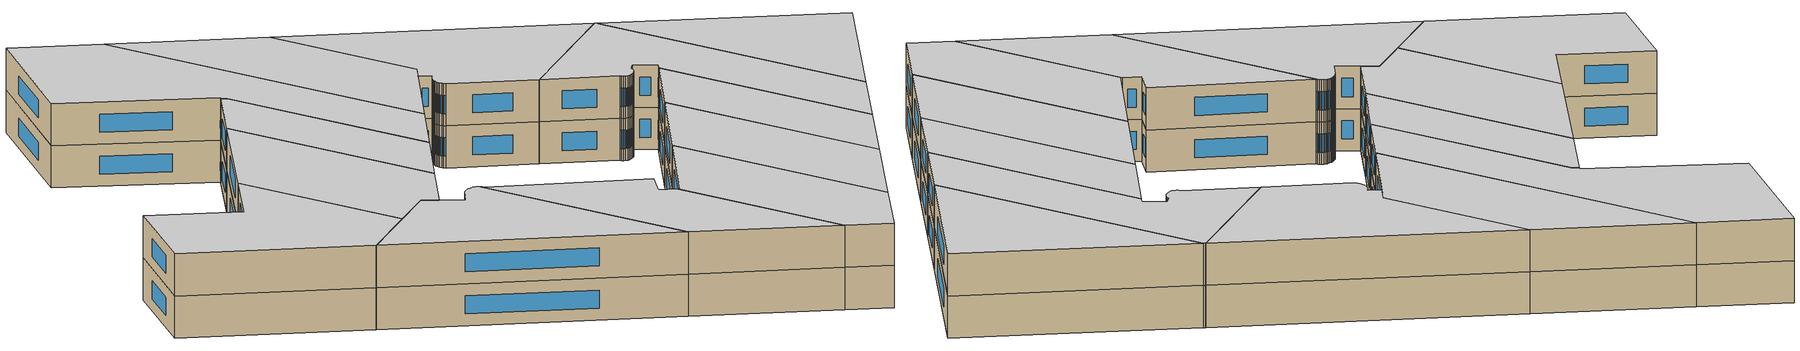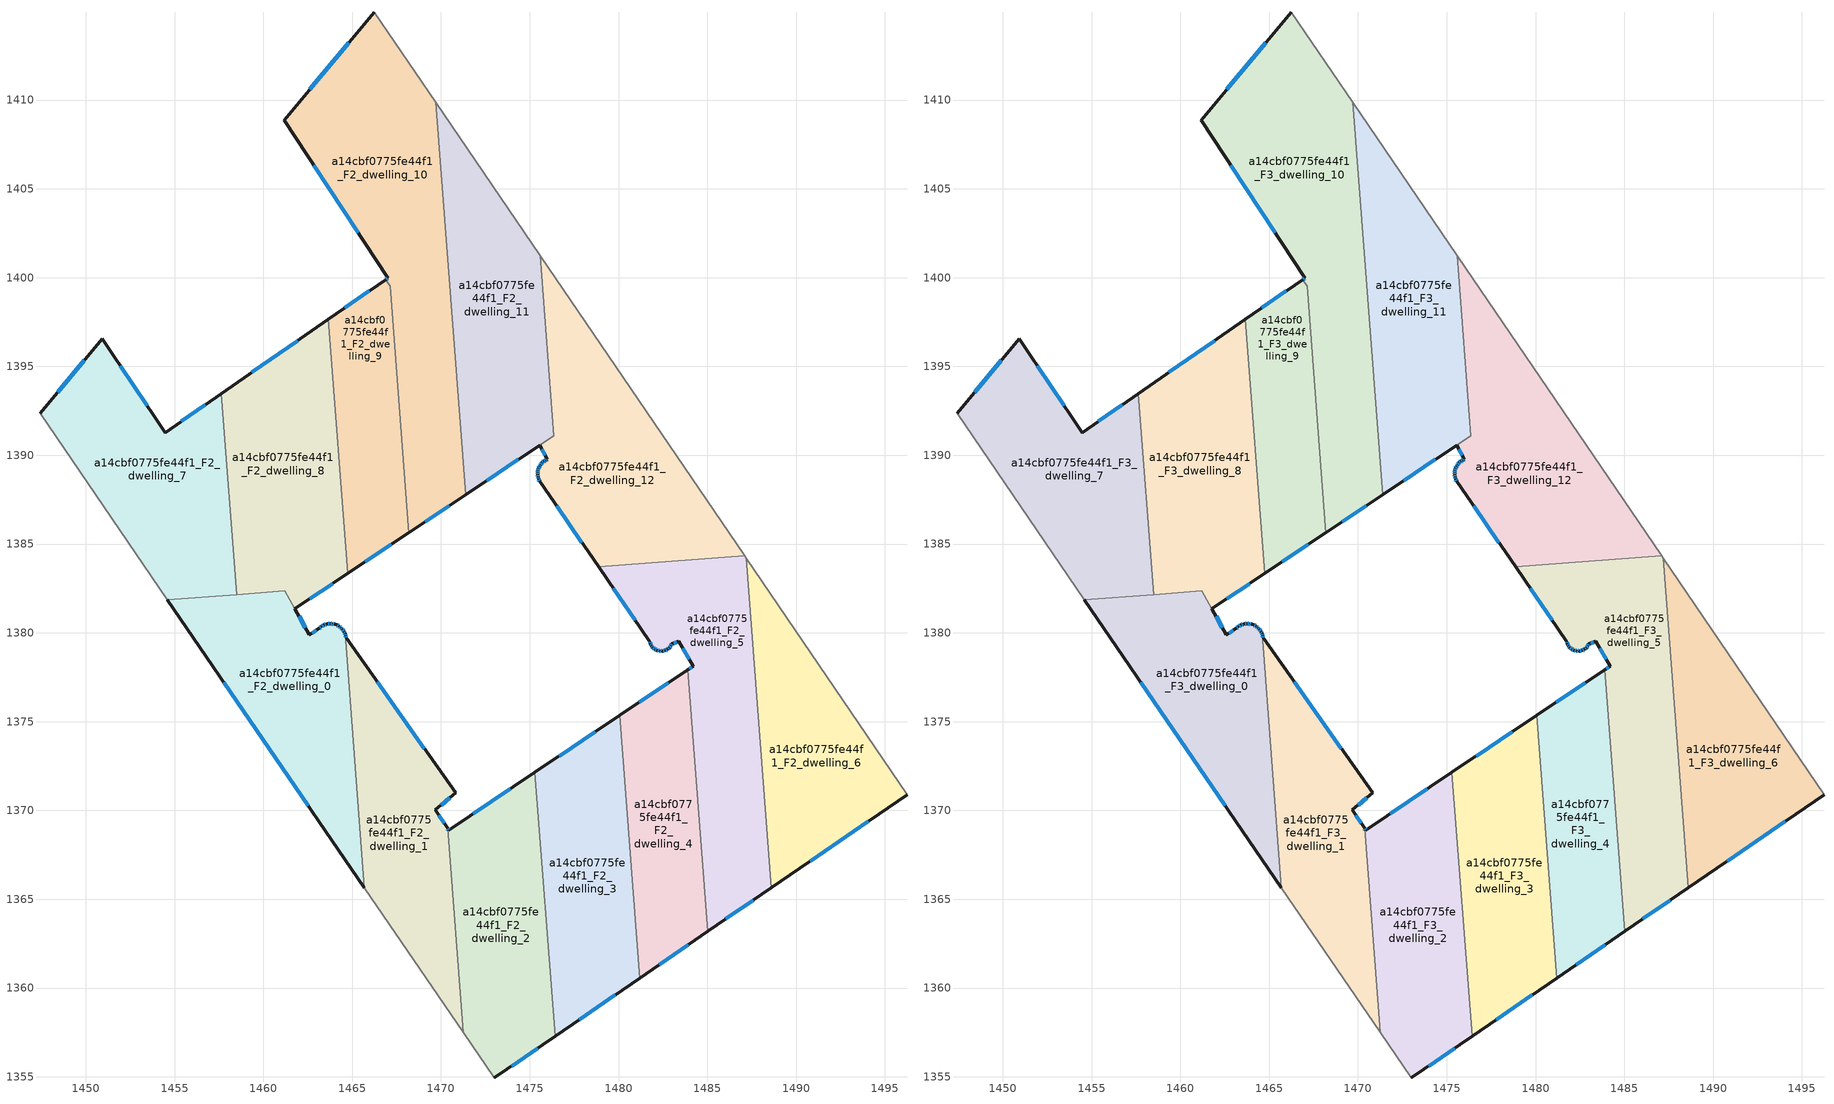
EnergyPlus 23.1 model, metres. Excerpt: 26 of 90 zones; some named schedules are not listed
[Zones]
a14cbf0775fe44f1_F2_dwelling_0
 floor to a14cbf0775fe44f1_F1_dwelling_0 (EU_floor_Construction): 1464.27,1380.37 1464.37,1380.29 1464.45,1380.21 1464.54,1380.08 1464.6,1379.96 1465.69,1365.64 1454.6,1381.86 1461.21,1382.37 1462.59,1379.88 1463.13,1380.25 1463.27,1380.36 1463.42,1380.44 1463.55,1380.49 1463.62,1380.5 1463.75,1380.52 1463.89,1380.51 1463.99,1380.49 1464.04,1380.47 1464.13,1380.44 1464.24,1380.39 z6
 wall outside (EU_wall_Construction): 1464.6,1379.96 1464.54,1380.08 1464.45,1380.21 1464.37,1380.29 1464.27,1380.37 1464.24,1380.39 1464.13,1380.44 1464.04,1380.47 1463.99,1380.49 1463.89,1380.51 1463.75,1380.52 1463.62,1380.5 1463.55,1380.49 1463.42,1380.44 1463.27,1380.36 1463.13,1380.25 1462.59,1379.88 1461.77,1381.35 / 1454.6,1381.86 1465.69,1365.64 z6:9
 wall to a14cbf0775fe44f1_F2_dwelling_1 (EU_wall_Construction): 1465.69,1365.64 1464.6,1379.96 z6:9
 wall to a14cbf0775fe44f1_F2_dwelling_8 (EU_wall_Construction): 1461.77,1381.36 1461.21,1382.37 1458.49,1382.16 z6:9
 wall to a14cbf0775fe44f1_F2_dwelling_7 (EU_wall_Construction): 1458.49,1382.16 1454.6,1381.86 z6:9
 window (EU_Window_Construction): 1464.58,1379.99 1464.56,1380.04 / 1457.76,1377.23 1462.52,1370.27 / 1462.36,1380.3 1462.01,1380.93 / 1462.98,1380.14 1462.75,1379.98 / 1463.23,1380.33 1463.17,1380.28 / 1463.37,1380.42 1463.31,1380.39 / 1463.51,1380.48 1463.45,1380.46 / 1463.71,1380.51 1463.66,1380.51 / 1463.85,1380.51 1463.79,1380.52 / 1463.96,1380.5 1463.92,1380.5 / 1464.21,1380.4 1464.16,1380.43 / 1464.34,1380.31 1464.29,1380.35 / 1464.42,1380.24 1464.39,1380.27 / 1464.51,1380.12 1464.47,1380.17 z6.86:8.14
a14cbf0775fe44f1_F2_dwelling_1
 floor to a14cbf0775fe44f1_F1_dwelling_1 (EU_floor_Construction): 1464.66,1379.73 1470.83,1370.99 1469.69,1370.03 1470.37,1369 1471.25,1357.5 1465.69,1365.64 1464.6,1379.95 1464.63,1379.85 z6
 wall outside (EU_wall_Construction): 1470.37,1369 1469.69,1370.03 1470.83,1370.99 1464.66,1379.73 1464.63,1379.85 1464.6,1379.95 z6:9
 wall to a14cbf0775fe44f1_F2_dwelling_2 (EU_wall_Construction): 1471.25,1357.5 1470.37,1369 z6:9
 wall adiabatic (EU_wall_Construction): 1465.69,1365.64 1471.25,1357.5 z6:9
 window (EU_Window_Construction): 1464.62,1379.88 1464.61,1379.92 / 1464.65,1379.77 1464.64,1379.82 / 1469.06,1373.49 1466.42,1377.23 / 1470.01,1370.3 1470.5,1370.71 / 1470.18,1369.29 1469.88,1369.73 z6.86:8.14
a14cbf0775fe44f1_F2_dwelling_10
 floor to a14cbf0775fe44f1_F1_dwelling_10 (EU_floor_Construction): 1466.24,1414.96 1469.71,1409.88 1471.39,1387.78 1468.19,1385.65 1467.14,1399.52 1466.89,1399.9 1467.01,1399.98 1461.17,1408.87 z6
 wall outside (EU_wall_Construction): 1466.24,1414.96 1461.17,1408.87 1467.01,1399.98 1466.89,1399.9 / 1468.19,1385.65 1471.39,1387.78 z6:9
 wall adiabatic (EU_wall_Construction): 1469.71,1409.88 1466.24,1414.96 z6:9
 wall to a14cbf0775fe44f1_F2_dwelling_11 (EU_wall_Construction): 1471.39,1387.78 1469.71,1409.88 z6:9
 wall to a14cbf0775fe44f1_F2_dwelling_9 (EU_wall_Construction): 1467.14,1399.51 1468.19,1385.65 / 1466.89,1399.9 1467.14,1399.52 z6:9
 window (EU_Window_Construction): 1466.97,1399.96 1466.92,1399.92 / 1462.84,1406.33 1465.34,1402.52 / 1464.8,1413.22 1462.62,1410.61 / 1469.1,1386.26 1470.47,1387.17 z6.86:8.14
a14cbf0775fe44f1_F2_dwelling_11
 floor to a14cbf0775fe44f1_F1_dwelling_11 (EU_floor_Construction): 1469.71,1409.88 1475.59,1401.23 1476.36,1391.1 1471.39,1387.78 z6
 wall outside (EU_wall_Construction): 1471.39,1387.78 1475.56,1390.57 z6:9
 wall adiabatic (EU_wall_Construction): 1475.59,1401.23 1469.71,1409.88 z6:9
 wall to a14cbf0775fe44f1_F2_dwelling_12 (EU_wall_Construction): 1475.56,1390.57 1476.36,1391.1 1475.59,1401.23 z6:9
 window (EU_Window_Construction): 1472.58,1388.58 1474.37,1389.77 z6.86:8.14
a14cbf0775fe44f1_F2_dwelling_12
 floor to a14cbf0775fe44f1_F1_dwelling_12 (EU_floor_Construction): 1475.59,1401.23 1487.09,1384.34 1478.88,1383.71 1475.57,1388.53 1475.49,1388.67 1475.47,1388.77 1475.44,1388.91 1475.44,1389.04 1475.46,1389.16 1475.49,1389.26 1475.55,1389.39 1475.61,1389.47 1475.69,1389.57 1475.79,1389.66 1475.89,1389.72 1475.99,1389.76 1475.56,1390.57 1476.36,1391.1 z6
 wall outside (EU_wall_Construction): 1475.56,1390.57 1475.99,1389.76 1475.89,1389.72 1475.79,1389.66 1475.69,1389.57 1475.61,1389.47 1475.55,1389.39 1475.49,1389.26 1475.46,1389.16 1475.44,1389.04 1475.44,1388.91 1475.47,1388.77 1475.49,1388.67 1475.57,1388.53 1478.88,1383.71 z6:9
 wall adiabatic (EU_wall_Construction): 1487.09,1384.34 1475.59,1401.23 z6:9
 wall to a14cbf0775fe44f1_F2_dwelling_5 (EU_wall_Construction): 1478.88,1383.71 1487.09,1384.34 z6:9
 window (EU_Window_Construction): 1475.52,1388.63 1475.55,1388.57 / 1475.48,1388.74 1475.49,1388.7 / 1475.45,1388.87 1475.46,1388.81 / 1475.44,1389 1475.44,1388.95 / 1475.45,1389.13 1475.45,1389.07 / 1475.48,1389.23 1475.47,1389.19 / 1475.53,1389.35 1475.51,1389.3 / 1475.59,1389.45 1475.57,1389.41 / 1475.67,1389.54 1475.63,1389.5 / 1475.76,1389.63 1475.72,1389.6 / 1475.86,1389.7 1475.82,1389.67 / 1475.96,1389.75 1475.92,1389.73 / 1475.68,1390.34 1475.87,1389.99 / 1476.52,1387.15 1477.93,1385.09 z6.86:8.14
a14cbf0775fe44f1_F2_dwelling_2
 floor to a14cbf0775fe44f1_F1_dwelling_2 (EU_floor_Construction): 1475.29,1372.15 1476.42,1357.29 1473,1354.94 1471.25,1357.5 1470.37,1369 1470.44,1368.89 z6
 wall outside (EU_wall_Construction): 1475.29,1372.15 1470.44,1368.89 1470.37,1369 / 1473,1354.94 1476.42,1357.29 z6:9
 wall to a14cbf0775fe44f1_F2_dwelling_3 (EU_wall_Construction): 1476.42,1357.29 1475.29,1372.15 z6:9
 wall adiabatic (EU_wall_Construction): 1471.25,1357.5 1473,1354.94 z6:9
 window (EU_Window_Construction): 1470.42,1368.92 1470.39,1368.97 / 1473.91,1371.22 1471.83,1369.83 / 1473.98,1355.61 1475.45,1356.62 z6.86:8.14
a14cbf0775fe44f1_F2_dwelling_3
 floor to a14cbf0775fe44f1_F1_dwelling_3 (EU_floor_Construction): 1480.06,1375.35 1481.18,1360.55 1476.42,1357.29 1475.29,1372.15 z6
 wall outside (EU_wall_Construction): 1476.42,1357.29 1481.18,1360.55 / 1480.06,1375.35 1475.29,1372.15 z6:9
 wall to a14cbf0775fe44f1_F2_dwelling_4 (EU_wall_Construction): 1481.18,1360.55 1480.06,1375.35 z6:9
 window (EU_Window_Construction): 1477.78,1358.22 1479.82,1359.62 / 1478.7,1374.44 1476.65,1373.07 z6.86:8.14
a14cbf0775fe44f1_F2_dwelling_4
 floor to a14cbf0775fe44f1_F1_dwelling_4 (EU_floor_Construction): 1483.89,1377.92 1485.01,1363.18 1481.18,1360.55 1480.06,1375.35 z6
 wall outside (EU_wall_Construction): 1481.18,1360.55 1485.01,1363.18 / 1483.89,1377.92 1480.06,1375.35 z6:9
 wall to a14cbf0775fe44f1_F2_dwelling_5 (EU_wall_Construction): 1485.01,1363.18 1483.89,1377.92 z6:9
 window (EU_Window_Construction): 1482.28,1361.31 1483.92,1362.43 / 1482.8,1377.19 1481.15,1376.09 z6.86:8.14
a14cbf0775fe44f1_F2_dwelling_5
 floor to a14cbf0775fe44f1_F1_dwelling_5 (EU_floor_Construction): 1487.19,1384.19 1488.6,1365.65 1485.01,1363.18 1483.89,1377.92 1484.2,1378.13 1483.39,1379.52 1483.01,1379.38 1482.95,1379.26 1482.87,1379.17 1482.75,1379.08 1482.63,1379.01 1482.47,1378.97 1482.29,1378.99 1482.16,1379.02 1482.04,1379.08 1481.94,1379.17 1481.85,1379.29 1481.8,1379.4 1481.76,1379.51 1478.88,1383.71 1487.09,1384.34 z6
 wall outside (EU_wall_Construction): 1478.88,1383.71 1481.76,1379.51 1481.8,1379.4 1481.85,1379.29 1481.94,1379.17 1482.04,1379.08 1482.16,1379.02 1482.29,1378.99 1482.47,1378.97 1482.63,1379.01 1482.75,1379.08 1482.87,1379.17 1482.95,1379.26 1483.01,1379.38 1483.39,1379.52 1484.2,1378.13 1483.89,1377.92 / 1485.01,1363.18 1488.6,1365.65 z6:9
 wall adiabatic (EU_wall_Construction): 1487.19,1384.19 1487.09,1384.34 z6:9
 wall to a14cbf0775fe44f1_F2_dwelling_6 (EU_wall_Construction): 1488.6,1365.65 1487.19,1384.19 z6:9
 window (EU_Window_Construction): 1483.12,1379.42 1483.28,1379.48 / 1482.97,1379.3 1482.99,1379.35 / 1482.89,1379.2 1482.93,1379.24 / 1482.79,1379.1 1482.84,1379.14 / 1482.66,1379.03 1482.72,1379.06 / 1482.51,1378.98 1482.58,1379 / 1482.34,1378.98 1482.42,1378.98 / 1482.2,1379.01 1482.25,1379 / 1482.08,1379.07 1482.12,1379.04 / 1481.97,1379.15 1482.01,1379.11 / 1481.87,1379.25 1481.91,1379.21 / 1481.81,1379.37 1481.83,1379.32 / 1481.77,1379.48 1481.79,1379.43 / 1479.7,1382.51 1480.94,1380.71 / 1486.04,1363.89 1487.58,1364.94 / 1484.11,1378.07 1483.98,1377.98 / 1483.62,1379.12 1483.97,1378.53 z6.86:8.14
a14cbf0775fe44f1_F2_dwelling_6
 floor to a14cbf0775fe44f1_F1_dwelling_6 (EU_floor_Construction): 1487.19,1384.19 1496.24,1370.89 1488.6,1365.65 z6
 wall outside (EU_wall_Construction): 1488.6,1365.65 1496.24,1370.89 z6:9
 wall adiabatic (EU_wall_Construction): 1496.24,1370.89 1487.19,1384.19 z6:9
 window (EU_Window_Construction): 1490.78,1367.15 1494.06,1369.4 z6.86:8.14
a14cbf0775fe44f1_F2_dwelling_7
 floor to a14cbf0775fe44f1_F1_dwelling_7 (EU_floor_Construction): 1457.63,1393.46 1458.49,1382.16 1454.6,1381.86 1447.42,1392.36 1450.92,1396.55 1454.49,1391.28 z6
 wall outside (EU_wall_Construction): 1457.63,1393.46 1454.49,1391.28 1450.92,1396.55 1447.42,1392.36 z6:9
 wall adiabatic (EU_wall_Construction): 1447.42,1392.36 1454.6,1381.86 z6:9
 wall to a14cbf0775fe44f1_F2_dwelling_8 (EU_wall_Construction): 1458.49,1382.16 1457.63,1393.46 z6:9
 window (EU_Window_Construction): 1449.92,1395.35 1448.42,1393.56 / 1453.47,1392.79 1451.94,1395.05 / 1456.73,1392.84 1455.39,1391.9 z6.86:8.14
a14cbf0775fe44f1_F2_dwelling_8
 floor to a14cbf0775fe44f1_F1_dwelling_8 (EU_floor_Construction): 1463.66,1397.66 1464.75,1383.35 1461.77,1381.36 1461.21,1382.37 1458.49,1382.16 1457.63,1393.46 z6
 wall outside (EU_wall_Construction): 1463.66,1397.66 1457.63,1393.46 / 1461.77,1381.36 1464.75,1383.35 z6:9
 wall to a14cbf0775fe44f1_F2_dwelling_9 (EU_wall_Construction): 1464.75,1383.35 1463.66,1397.66 z6:9
 window (EU_Window_Construction): 1461.94,1396.46 1459.35,1394.66 / 1462.62,1381.93 1463.9,1382.78 z6.86:8.14
a14cbf0775fe44f1_F2_dwelling_9
 floor to a14cbf0775fe44f1_F1_dwelling_9 (EU_floor_Construction): 1467.14,1399.51 1468.19,1385.65 1464.75,1383.35 1463.66,1397.66 1466.89,1399.9 z6
 wall outside (EU_wall_Construction): 1466.89,1399.9 1463.66,1397.66 / 1464.75,1383.35 1468.19,1385.65 z6:9
 window (EU_Window_Construction): 1465.97,1399.26 1464.59,1398.3 / 1465.74,1384 1467.21,1384.99 z6.86:8.14
a14cbf0775fe44f1_F3_dwelling_0
 floor to a14cbf0775fe44f1_F2_dwelling_0 (EU_floor_Construction): 1464.27,1380.37 1464.37,1380.29 1464.45,1380.21 1464.54,1380.08 1464.6,1379.96 1465.69,1365.64 1454.6,1381.86 1461.21,1382.37 1462.59,1379.88 1463.13,1380.25 1463.27,1380.36 1463.42,1380.44 1463.55,1380.49 1463.62,1380.5 1463.75,1380.52 1463.89,1380.51 1463.99,1380.49 1464.04,1380.47 1464.13,1380.44 1464.24,1380.39 z9
 wall outside (EU_wall_Construction): 1464.6,1379.96 1464.54,1380.08 1464.45,1380.21 1464.37,1380.29 1464.27,1380.37 1464.24,1380.39 1464.13,1380.44 1464.04,1380.47 1463.99,1380.49 1463.89,1380.51 1463.75,1380.52 1463.62,1380.5 1463.55,1380.49 1463.42,1380.44 1463.27,1380.36 1463.13,1380.25 1462.59,1379.88 1461.77,1381.35 / 1454.6,1381.86 1465.69,1365.64 z9:12
 wall to a14cbf0775fe44f1_F3_dwelling_1 (EU_wall_Construction): 1465.69,1365.64 1464.6,1379.96 z9:12
 wall to a14cbf0775fe44f1_F3_dwelling_8 (EU_wall_Construction): 1461.77,1381.36 1461.21,1382.37 1458.49,1382.16 z9:12
 wall to a14cbf0775fe44f1_F3_dwelling_7 (EU_wall_Construction): 1458.49,1382.16 1454.6,1381.86 z9:12
 window (EU_Window_Construction): 1464.58,1379.99 1464.56,1380.04 / 1457.76,1377.23 1462.52,1370.27 / 1462.36,1380.3 1462.01,1380.93 / 1462.98,1380.14 1462.75,1379.98 / 1463.23,1380.33 1463.17,1380.28 / 1463.37,1380.42 1463.31,1380.39 / 1463.51,1380.48 1463.45,1380.46 / 1463.71,1380.51 1463.66,1380.51 / 1463.85,1380.51 1463.79,1380.52 / 1463.96,1380.5 1463.92,1380.5 / 1464.21,1380.4 1464.16,1380.43 / 1464.34,1380.31 1464.29,1380.35 / 1464.42,1380.24 1464.39,1380.27 / 1464.51,1380.12 1464.47,1380.17 z9.86:11.14
 ceiling to a14cbf0775fe44f1_F4_dwelling_0 (EU_floor_Construction): 1465.69,1365.64 1464.6,1379.96 1464.54,1380.08 1464.45,1380.21 1464.37,1380.29 1464.27,1380.37 1464.24,1380.39 1464.13,1380.44 1464.04,1380.47 1463.99,1380.49 1463.89,1380.51 1463.75,1380.52 1463.62,1380.5 1463.55,1380.49 1463.42,1380.44 1463.27,1380.36 1463.13,1380.25 1462.59,1379.88 1461.21,1382.37 1454.6,1381.86 z12
a14cbf0775fe44f1_F3_dwelling_1
 floor to a14cbf0775fe44f1_F2_dwelling_1 (EU_floor_Construction): 1464.66,1379.73 1470.83,1370.99 1469.69,1370.03 1470.37,1369 1471.25,1357.5 1465.69,1365.64 1464.6,1379.95 1464.63,1379.85 z9
 wall outside (EU_wall_Construction): 1470.37,1369 1469.69,1370.03 1470.83,1370.99 1464.66,1379.73 1464.63,1379.85 1464.6,1379.95 z9:12
 wall to a14cbf0775fe44f1_F3_dwelling_2 (EU_wall_Construction): 1471.25,1357.5 1470.37,1369 z9:12
 wall adiabatic (EU_wall_Construction): 1465.69,1365.64 1471.25,1357.5 z9:12
 window (EU_Window_Construction): 1464.62,1379.88 1464.61,1379.92 / 1464.65,1379.77 1464.64,1379.82 / 1469.06,1373.49 1466.42,1377.23 / 1470.01,1370.3 1470.5,1370.71 / 1470.18,1369.29 1469.88,1369.73 z9.86:11.14
 ceiling to a14cbf0775fe44f1_F4_dwelling_1 (EU_floor_Construction): 1471.25,1357.5 1470.37,1369 1469.69,1370.03 1470.83,1370.99 1464.66,1379.73 1464.63,1379.85 1464.6,1379.95 1465.69,1365.64 z12
a14cbf0775fe44f1_F3_dwelling_10
 floor to a14cbf0775fe44f1_F2_dwelling_10 (EU_floor_Construction): 1466.24,1414.96 1469.71,1409.88 1471.39,1387.78 1468.19,1385.65 1467.14,1399.52 1466.89,1399.9 1467.01,1399.98 1461.17,1408.87 z9
 wall outside (EU_wall_Construction): 1466.24,1414.96 1461.17,1408.87 1467.01,1399.98 1466.89,1399.9 / 1468.19,1385.65 1471.39,1387.78 z9:12
 wall adiabatic (EU_wall_Construction): 1469.71,1409.88 1466.24,1414.96 z9:12
 wall to a14cbf0775fe44f1_F3_dwelling_11 (EU_wall_Construction): 1471.39,1387.78 1469.71,1409.88 z9:12
 wall to a14cbf0775fe44f1_F3_dwelling_9 (EU_wall_Construction): 1467.14,1399.51 1468.19,1385.65 / 1466.89,1399.9 1467.14,1399.52 z9:12
 window (EU_Window_Construction): 1466.97,1399.96 1466.92,1399.92 / 1462.84,1406.33 1465.34,1402.52 / 1464.8,1413.22 1462.62,1410.61 / 1469.1,1386.26 1470.47,1387.17 z9.86:11.14
 ceiling to a14cbf0775fe44f1_F4_dwelling_10 (EU_floor_Construction): 1471.39,1387.78 1469.71,1409.88 1466.24,1414.96 1461.17,1408.87 1467.01,1399.98 1466.89,1399.9 1467.14,1399.52 1468.19,1385.65 z12
a14cbf0775fe44f1_F3_dwelling_11
 floor to a14cbf0775fe44f1_F2_dwelling_11 (EU_floor_Construction): 1469.71,1409.88 1475.59,1401.23 1476.36,1391.1 1471.39,1387.78 z9
 wall outside (EU_wall_Construction): 1471.39,1387.78 1475.56,1390.57 z9:12
 wall adiabatic (EU_wall_Construction): 1475.59,1401.23 1469.71,1409.88 z9:12
 wall to a14cbf0775fe44f1_F3_dwelling_12 (EU_wall_Construction): 1475.56,1390.57 1476.36,1391.1 1475.59,1401.23 z9:12
 window (EU_Window_Construction): 1472.58,1388.58 1474.37,1389.77 z9.86:11.14
 ceiling to a14cbf0775fe44f1_F4_dwelling_11 (EU_floor_Construction): 1476.36,1391.1 1475.59,1401.23 1469.71,1409.88 1471.39,1387.78 z12
a14cbf0775fe44f1_F3_dwelling_12
 floor to a14cbf0775fe44f1_F2_dwelling_12 (EU_floor_Construction): 1475.59,1401.23 1487.09,1384.34 1478.88,1383.71 1475.57,1388.53 1475.49,1388.67 1475.47,1388.77 1475.44,1388.91 1475.44,1389.04 1475.46,1389.16 1475.49,1389.26 1475.55,1389.39 1475.61,1389.47 1475.69,1389.57 1475.79,1389.66 1475.89,1389.72 1475.99,1389.76 1475.56,1390.57 1476.36,1391.1 z9
 wall outside (EU_wall_Construction): 1475.56,1390.57 1475.99,1389.76 1475.89,1389.72 1475.79,1389.66 1475.69,1389.57 1475.61,1389.47 1475.55,1389.39 1475.49,1389.26 1475.46,1389.16 1475.44,1389.04 1475.44,1388.91 1475.47,1388.77 1475.49,1388.67 1475.57,1388.53 1478.88,1383.71 z9:12
 wall adiabatic (EU_wall_Construction): 1487.09,1384.34 1475.59,1401.23 z9:12
 wall to a14cbf0775fe44f1_F3_dwelling_5 (EU_wall_Construction): 1478.88,1383.71 1487.09,1384.34 z9:12
 window (EU_Window_Construction): 1475.52,1388.63 1475.55,1388.57 / 1475.48,1388.74 1475.49,1388.7 / 1475.45,1388.87 1475.46,1388.81 / 1475.44,1389 1475.44,1388.95 / 1475.45,1389.13 1475.45,1389.07 / 1475.48,1389.23 1475.47,1389.19 / 1475.53,1389.35 1475.51,1389.3 / 1475.59,1389.45 1475.57,1389.41 / 1475.67,1389.54 1475.63,1389.5 / 1475.76,1389.63 1475.72,1389.6 / 1475.86,1389.7 1475.82,1389.67 / 1475.96,1389.75 1475.92,1389.73 / 1475.68,1390.34 1475.87,1389.99 / 1476.52,1387.15 1477.93,1385.09 z9.86:11.14
 ceiling to a14cbf0775fe44f1_F4_dwelling_12 (EU_floor_Construction): 1487.09,1384.34 1475.59,1401.23 1476.36,1391.1 1475.56,1390.57 1475.99,1389.76 1475.89,1389.72 1475.79,1389.66 1475.69,1389.57 1475.61,1389.47 1475.55,1389.39 1475.49,1389.26 1475.46,1389.16 1475.44,1389.04 1475.44,1388.91 1475.47,1388.77 1475.49,1388.67 1475.57,1388.53 1478.88,1383.71 z12
a14cbf0775fe44f1_F3_dwelling_2
 floor to a14cbf0775fe44f1_F2_dwelling_2 (EU_floor_Construction): 1475.29,1372.15 1476.42,1357.29 1473,1354.94 1471.25,1357.5 1470.37,1369 1470.44,1368.89 z9
 wall outside (EU_wall_Construction): 1475.29,1372.15 1470.44,1368.89 1470.37,1369 / 1473,1354.94 1476.42,1357.29 z9:12
 wall to a14cbf0775fe44f1_F3_dwelling_3 (EU_wall_Construction): 1476.42,1357.29 1475.29,1372.15 z9:12
 wall adiabatic (EU_wall_Construction): 1471.25,1357.5 1473,1354.94 z9:12
 window (EU_Window_Construction): 1470.42,1368.92 1470.39,1368.97 / 1473.91,1371.22 1471.83,1369.83 / 1473.98,1355.61 1475.45,1356.62 z9.86:11.14
 ceiling to a14cbf0775fe44f1_F4_dwelling_2 (EU_floor_Construction): 1476.42,1357.29 1475.29,1372.15 1470.44,1368.89 1470.37,1369 1471.25,1357.5 1473,1354.94 z12
a14cbf0775fe44f1_F3_dwelling_3
 floor to a14cbf0775fe44f1_F2_dwelling_3 (EU_floor_Construction): 1480.06,1375.35 1481.18,1360.55 1476.42,1357.29 1475.29,1372.15 z9
 wall outside (EU_wall_Construction): 1476.42,1357.29 1481.18,1360.55 / 1480.06,1375.35 1475.29,1372.15 z9:12
 wall to a14cbf0775fe44f1_F3_dwelling_4 (EU_wall_Construction): 1481.18,1360.55 1480.06,1375.35 z9:12
 window (EU_Window_Construction): 1477.78,1358.22 1479.82,1359.62 / 1478.7,1374.44 1476.65,1373.07 z9.86:11.14
 ceiling to a14cbf0775fe44f1_F4_dwelling_3 (EU_floor_Construction): 1481.18,1360.55 1480.06,1375.35 1475.29,1372.15 1476.42,1357.29 z12
a14cbf0775fe44f1_F3_dwelling_4
 floor to a14cbf0775fe44f1_F2_dwelling_4 (EU_floor_Construction): 1483.89,1377.92 1485.01,1363.18 1481.18,1360.55 1480.06,1375.35 z9
 wall outside (EU_wall_Construction): 1481.18,1360.55 1485.01,1363.18 / 1483.89,1377.92 1480.06,1375.35 z9:12
 wall to a14cbf0775fe44f1_F3_dwelling_5 (EU_wall_Construction): 1485.01,1363.18 1483.89,1377.92 z9:12
 window (EU_Window_Construction): 1482.28,1361.31 1483.92,1362.43 / 1482.8,1377.19 1481.15,1376.09 z9.86:11.14
 ceiling to a14cbf0775fe44f1_F4_dwelling_4 (EU_floor_Construction): 1485.01,1363.18 1483.89,1377.92 1480.06,1375.35 1481.18,1360.55 z12
a14cbf0775fe44f1_F3_dwelling_5
 floor to a14cbf0775fe44f1_F2_dwelling_5 (EU_floor_Construction): 1487.19,1384.19 1488.6,1365.65 1485.01,1363.18 1483.89,1377.92 1484.2,1378.13 1483.39,1379.52 1483.01,1379.38 1482.95,1379.26 1482.87,1379.17 1482.75,1379.08 1482.63,1379.01 1482.47,1378.97 1482.29,1378.99 1482.16,1379.02 1482.04,1379.08 1481.94,1379.17 1481.85,1379.29 1481.8,1379.4 1481.76,1379.51 1478.88,1383.71 1487.09,1384.34 z9
 wall outside (EU_wall_Construction): 1478.88,1383.71 1481.76,1379.51 1481.8,1379.4 1481.85,1379.29 1481.94,1379.17 1482.04,1379.08 1482.16,1379.02 1482.29,1378.99 1482.47,1378.97 1482.63,1379.01 1482.75,1379.08 1482.87,1379.17 1482.95,1379.26 1483.01,1379.38 1483.39,1379.52 1484.2,1378.13 1483.89,1377.92 / 1485.01,1363.18 1488.6,1365.65 z9:12
 wall adiabatic (EU_wall_Construction): 1487.19,1384.19 1487.09,1384.34 z9:12
 wall to a14cbf0775fe44f1_F3_dwelling_6 (EU_wall_Construction): 1488.6,1365.65 1487.19,1384.19 z9:12
 window (EU_Window_Construction): 1483.12,1379.42 1483.28,1379.48 / 1482.97,1379.3 1482.99,1379.35 / 1482.89,1379.2 1482.93,1379.24 / 1482.79,1379.1 1482.84,1379.14 / 1482.66,1379.03 1482.72,1379.06 / 1482.51,1378.98 1482.58,1379 / 1482.34,1378.98 1482.42,1378.98 / 1482.2,1379.01 1482.25,1379 / 1482.08,1379.07 1482.12,1379.04 / 1481.97,1379.15 1482.01,1379.11 / 1481.87,1379.25 1481.91,1379.21 / 1481.81,1379.37 1481.83,1379.32 / 1481.77,1379.48 1481.79,1379.43 / 1479.7,1382.51 1480.94,1380.71 / 1486.04,1363.89 1487.58,1364.94 / 1484.11,1378.07 1483.98,1377.98 / 1483.62,1379.12 1483.97,1378.53 z9.86:11.14
 ceiling to a14cbf0775fe44f1_F4_dwelling_5 (EU_floor_Construction): 1488.6,1365.65 1487.19,1384.19 1487.09,1384.34 1478.88,1383.71 1481.76,1379.51 1481.8,1379.4 1481.85,1379.29 1481.94,1379.17 1482.04,1379.08 1482.16,1379.02 1482.29,1378.99 1482.47,1378.97 1482.63,1379.01 1482.75,1379.08 1482.87,1379.17 1482.95,1379.26 1483.01,1379.38 1483.39,1379.52 1484.2,1378.13 1483.89,1377.92 1485.01,1363.18 z12
a14cbf0775fe44f1_F3_dwelling_6
 floor to a14cbf0775fe44f1_F2_dwelling_6 (EU_floor_Construction): 1487.19,1384.19 1496.24,1370.89 1488.6,1365.65 z9
 wall outside (EU_wall_Construction): 1488.6,1365.65 1496.24,1370.89 z9:12
 wall adiabatic (EU_wall_Construction): 1496.24,1370.89 1487.19,1384.19 z9:12
 window (EU_Window_Construction): 1490.78,1367.15 1494.06,1369.4 z9.86:11.14
 ceiling to a14cbf0775fe44f1_F4_dwelling_6 (EU_floor_Construction): 1496.24,1370.89 1487.19,1384.19 1488.6,1365.65 z12
a14cbf0775fe44f1_F3_dwelling_7
 floor to a14cbf0775fe44f1_F2_dwelling_7 (EU_floor_Construction): 1457.63,1393.46 1458.49,1382.16 1454.6,1381.86 1447.42,1392.36 1450.92,1396.55 1454.49,1391.28 z9
 wall outside (EU_wall_Construction): 1457.63,1393.46 1454.49,1391.28 1450.92,1396.55 1447.42,1392.36 z9:12
 wall adiabatic (EU_wall_Construction): 1447.42,1392.36 1454.6,1381.86 z9:12
 wall to a14cbf0775fe44f1_F3_dwelling_8 (EU_wall_Construction): 1458.49,1382.16 1457.63,1393.46 z9:12
 window (EU_Window_Construction): 1449.92,1395.35 1448.42,1393.56 / 1453.47,1392.79 1451.94,1395.05 / 1456.73,1392.84 1455.39,1391.9 z9.86:11.14
 ceiling to a14cbf0775fe44f1_F4_dwelling_7 (EU_floor_Construction): 1458.49,1382.16 1457.63,1393.46 1454.49,1391.28 1450.92,1396.55 1447.42,1392.36 1454.6,1381.86 z12
a14cbf0775fe44f1_F3_dwelling_8
 floor to a14cbf0775fe44f1_F2_dwelling_8 (EU_floor_Construction): 1463.66,1397.66 1464.75,1383.35 1461.77,1381.36 1461.21,1382.37 1458.49,1382.16 1457.63,1393.46 z9
 wall outside (EU_wall_Construction): 1463.66,1397.66 1457.63,1393.46 / 1461.77,1381.36 1464.75,1383.35 z9:12
 wall to a14cbf0775fe44f1_F3_dwelling_9 (EU_wall_Construction): 1464.75,1383.35 1463.66,1397.66 z9:12
 window (EU_Window_Construction): 1461.94,1396.46 1459.35,1394.66 / 1462.62,1381.93 1463.9,1382.78 z9.86:11.14
 ceiling to a14cbf0775fe44f1_F4_dwelling_8 (EU_floor_Construction): 1464.75,1383.35 1463.66,1397.66 1457.63,1393.46 1458.49,1382.16 1461.21,1382.37 1461.77,1381.36 z12
a14cbf0775fe44f1_F3_dwelling_9
 floor to a14cbf0775fe44f1_F2_dwelling_9 (EU_floor_Construction): 1467.14,1399.51 1468.19,1385.65 1464.75,1383.35 1463.66,1397.66 1466.89,1399.9 z9
 wall outside (EU_wall_Construction): 1466.89,1399.9 1463.66,1397.66 / 1464.75,1383.35 1468.19,1385.65 z9:12
 window (EU_Window_Construction): 1465.97,1399.26 1464.59,1398.3 / 1465.74,1384 1467.21,1384.99 z9.86:11.14
 ceiling to a14cbf0775fe44f1_F4_dwelling_9 (EU_floor_Construction): 1468.19,1385.65 1467.14,1399.51 1466.89,1399.9 1463.66,1397.66 1464.75,1383.35 z12
[Building]
EU S2 Campaign: North Axis=0; Terrain=City; Solar Distribution=FullExterior
[Site:Location]
Helsinki-Vantaa.AP: Latitude=60.317; Longitude=24.963; Time Zone=2; Elevation=54.6
[SizingPeriod:WeatherFileDays]
AnnualSizingPeriod: Begin Month=1; Begin Day of Month=1; End Month=12; End Day of Month=31; Day of Week for Start Day=Monday; Use Weather File Daylight Saving Period=No; Use Weather File Rain and Snow Indicators=No
[MATERIAL]
EU_InternalMass_Material: Roughness=MediumRough; Thickness=0.1; Conductivity=1; Density=1800; Specific Heat=900; Thermal Absorptance=0.9; Solar Absorptance=0.7; Visible Absorptance=0.7
[MATERIAL:NOMASS] Roughness=MediumRough; Thermal Absorptance=0.9; Solar Absorptance=0.7; Visible Absorptance=0.7
Name | Thermal Resistance
EU_wall_NoMass | 1.10183
EU_floor_NoMass | 1.70606
[WINDOWMATERIAL:SIMPLEGLAZINGSYSTEM]
EU_Window_SimpleGlazing: UFactor=3.11035; Solar Heat Gain Coefficient=0.8; Visible Transmittance=0.8
[CONSTRUCTION]
EU_wall_Construction: EU_wall_NoMass
EU_floor_Construction: EU_floor_NoMass
EU_Window_Construction: EU_Window_SimpleGlazing
EU_InternalMass_Construction: EU_InternalMass_Material
[ZONE] Type=1; Multiplier=1; Ceiling Height=autocalculate; Floor Area=autocalculate; Part of Total Floor Area=Yes
Name | Volume
a14cbf0775fe44f1_F2_dwelling_0; a14cbf0775fe44f1_F3_dwelling_0 | 232.863
a14cbf0775fe44f1_F2_dwelling_1; a14cbf0775fe44f1_F3_dwelling_1 | 211.938
a14cbf0775fe44f1_F2_dwelling_10; a14cbf0775fe44f1_F3_dwelling_10 | 377.778
a14cbf0775fe44f1_F2_dwelling_11; a14cbf0775fe44f1_F3_dwelling_11 | 252.662
a14cbf0775fe44f1_F2_dwelling_12; a14cbf0775fe44f1_F3_dwelling_12 | 269.111
a14cbf0775fe44f1_F2_dwelling_2; a14cbf0775fe44f1_F3_dwelling_2 | 222.316
a14cbf0775fe44f1_F2_dwelling_3; a14cbf0775fe44f1_F3_dwelling_3 | 222.883
a14cbf0775fe44f1_F2_dwelling_4; a14cbf0775fe44f1_F3_dwelling_4 | 178.521
a14cbf0775fe44f1_F2_dwelling_5; a14cbf0775fe44f1_F3_dwelling_5 | 269.457
a14cbf0775fe44f1_F2_dwelling_6; a14cbf0775fe44f1_F3_dwelling_6 | 223.623
a14cbf0775fe44f1_F2_dwelling_7; a14cbf0775fe44f1_F3_dwelling_7 | 260.905
a14cbf0775fe44f1_F2_dwelling_8; a14cbf0775fe44f1_F3_dwelling_8 | 253.208
a14cbf0775fe44f1_F2_dwelling_9; a14cbf0775fe44f1_F3_dwelling_9 | 155.401
[INTERNALMASS] Construction=EU_InternalMass_Construction
Name | Zone or ZoneList | Surface Area
a14cbf0775fe44f1_F2_dwelling_0_EU_InternalMass | a14cbf0775fe44f1_F2_dwelling_0 | 77.6181
a14cbf0775fe44f1_F2_dwelling_1_EU_InternalMass | a14cbf0775fe44f1_F2_dwelling_1 | 70.6703
a14cbf0775fe44f1_F2_dwelling_2_EU_InternalMass | a14cbf0775fe44f1_F2_dwelling_2 | 74.1049
a14cbf0775fe44f1_F2_dwelling_3_EU_InternalMass | a14cbf0775fe44f1_F2_dwelling_3 | 74.2941
a14cbf0775fe44f1_F2_dwelling_4_EU_InternalMass | a14cbf0775fe44f1_F2_dwelling_4 | 59.5069
a14cbf0775fe44f1_F2_dwelling_5_EU_InternalMass | a14cbf0775fe44f1_F2_dwelling_5 | 89.8185
a14cbf0775fe44f1_F2_dwelling_6_EU_InternalMass | a14cbf0775fe44f1_F2_dwelling_6 | 74.5408
a14cbf0775fe44f1_F2_dwelling_7_EU_InternalMass | a14cbf0775fe44f1_F2_dwelling_7 | 86.9679
a14cbf0775fe44f1_F2_dwelling_8_EU_InternalMass | a14cbf0775fe44f1_F2_dwelling_8 | 84.4024
a14cbf0775fe44f1_F2_dwelling_9_EU_InternalMass | a14cbf0775fe44f1_F2_dwelling_9 | 51.8002
a14cbf0775fe44f1_F2_dwelling_10_EU_InternalMass | a14cbf0775fe44f1_F2_dwelling_10 | 125.919
a14cbf0775fe44f1_F2_dwelling_11_EU_InternalMass | a14cbf0775fe44f1_F2_dwelling_11 | 84.2195
a14cbf0775fe44f1_F2_dwelling_12_EU_InternalMass | a14cbf0775fe44f1_F2_dwelling_12 | 89.7033
a14cbf0775fe44f1_F3_dwelling_0_EU_InternalMass | a14cbf0775fe44f1_F3_dwelling_0 | 77.6181
a14cbf0775fe44f1_F3_dwelling_1_EU_InternalMass | a14cbf0775fe44f1_F3_dwelling_1 | 70.6703
a14cbf0775fe44f1_F3_dwelling_2_EU_InternalMass | a14cbf0775fe44f1_F3_dwelling_2 | 74.1049
a14cbf0775fe44f1_F3_dwelling_3_EU_InternalMass | a14cbf0775fe44f1_F3_dwelling_3 | 74.2941
a14cbf0775fe44f1_F3_dwelling_4_EU_InternalMass | a14cbf0775fe44f1_F3_dwelling_4 | 59.5069
a14cbf0775fe44f1_F3_dwelling_5_EU_InternalMass | a14cbf0775fe44f1_F3_dwelling_5 | 89.8185
a14cbf0775fe44f1_F3_dwelling_6_EU_InternalMass | a14cbf0775fe44f1_F3_dwelling_6 | 74.5408
a14cbf0775fe44f1_F3_dwelling_7_EU_InternalMass | a14cbf0775fe44f1_F3_dwelling_7 | 86.9679
a14cbf0775fe44f1_F3_dwelling_8_EU_InternalMass | a14cbf0775fe44f1_F3_dwelling_8 | 84.4024
a14cbf0775fe44f1_F3_dwelling_9_EU_InternalMass | a14cbf0775fe44f1_F3_dwelling_9 | 51.8002
a14cbf0775fe44f1_F3_dwelling_10_EU_InternalMass | a14cbf0775fe44f1_F3_dwelling_10 | 125.919
a14cbf0775fe44f1_F3_dwelling_11_EU_InternalMass | a14cbf0775fe44f1_F3_dwelling_11 | 84.2195
a14cbf0775fe44f1_F3_dwelling_12_EU_InternalMass | a14cbf0775fe44f1_F3_dwelling_12 | 89.7033
[OTHEREQUIPMENT] Fuel Type=Electricity; Design Level Calculation Method=Watts/Area; Power per Zone Floor Area=1; Fraction Latent=0; Fraction Radiant=0; Fraction Lost=0; Carbon Dioxide Generation Rate=0; EndUse Subcategory=EU_Step8_InternalGains
Name | Zone or ZoneList or Space or SpaceList | Schedule
EU_Step8_InternalGain_a14cbf0775fe44f1_F2_dwelling_0_f000 | a14cbf0775fe44f1_F2_dwelling_0 | EU_Step8_GainSchedule_a14cbf0775fe44f1_F2_dwelling_0_f000
EU_Step8_InternalGain_a14cbf0775fe44f1_F2_dwelling_1_f000 | a14cbf0775fe44f1_F2_dwelling_1 | EU_Step8_GainSchedule_a14cbf0775fe44f1_F2_dwelling_1_f000
EU_Step8_InternalGain_a14cbf0775fe44f1_F2_dwelling_2_f000 | a14cbf0775fe44f1_F2_dwelling_2 | EU_Step8_GainSchedule_a14cbf0775fe44f1_F2_dwelling_2_f000
EU_Step8_InternalGain_a14cbf0775fe44f1_F2_dwelling_3_f000 | a14cbf0775fe44f1_F2_dwelling_3 | EU_Step8_GainSchedule_a14cbf0775fe44f1_F2_dwelling_3_f000
EU_Step8_InternalGain_a14cbf0775fe44f1_F2_dwelling_4_f000 | a14cbf0775fe44f1_F2_dwelling_4 | EU_Step8_GainSchedule_a14cbf0775fe44f1_F2_dwelling_4_f000
EU_Step8_InternalGain_a14cbf0775fe44f1_F2_dwelling_5_f000 | a14cbf0775fe44f1_F2_dwelling_5 | EU_Step8_GainSchedule_a14cbf0775fe44f1_F2_dwelling_5_f000
EU_Step8_InternalGain_a14cbf0775fe44f1_F2_dwelling_6_f000 | a14cbf0775fe44f1_F2_dwelling_6 | EU_Step8_GainSchedule_a14cbf0775fe44f1_F2_dwelling_6_f000
EU_Step8_InternalGain_a14cbf0775fe44f1_F2_dwelling_7_f000 | a14cbf0775fe44f1_F2_dwelling_7 | EU_Step8_GainSchedule_a14cbf0775fe44f1_F2_dwelling_7_f000
EU_Step8_InternalGain_a14cbf0775fe44f1_F2_dwelling_8_f000 | a14cbf0775fe44f1_F2_dwelling_8 | EU_Step8_GainSchedule_a14cbf0775fe44f1_F2_dwelling_8_f000
EU_Step8_InternalGain_a14cbf0775fe44f1_F2_dwelling_9_f000 | a14cbf0775fe44f1_F2_dwelling_9 | EU_Step8_GainSchedule_a14cbf0775fe44f1_F2_dwelling_9_f000
EU_Step8_InternalGain_a14cbf0775fe44f1_F2_dwelling_10_f000 | a14cbf0775fe44f1_F2_dwelling_10 | EU_Step8_GainSchedule_a14cbf0775fe44f1_F2_dwelling_10_f000
EU_Step8_InternalGain_a14cbf0775fe44f1_F2_dwelling_11_f000 | a14cbf0775fe44f1_F2_dwelling_11 | EU_Step8_GainSchedule_a14cbf0775fe44f1_F2_dwelling_11_f000
EU_Step8_InternalGain_a14cbf0775fe44f1_F2_dwelling_12_f000 | a14cbf0775fe44f1_F2_dwelling_12 | EU_Step8_GainSchedule_a14cbf0775fe44f1_F2_dwelling_12_f000
EU_Step8_InternalGain_a14cbf0775fe44f1_F3_dwelling_0_f000 | a14cbf0775fe44f1_F3_dwelling_0 | EU_Step8_GainSchedule_a14cbf0775fe44f1_F3_dwelling_0_f000
EU_Step8_InternalGain_a14cbf0775fe44f1_F3_dwelling_1_f000 | a14cbf0775fe44f1_F3_dwelling_1 | EU_Step8_GainSchedule_a14cbf0775fe44f1_F3_dwelling_1_f000
EU_Step8_InternalGain_a14cbf0775fe44f1_F3_dwelling_2_f000 | a14cbf0775fe44f1_F3_dwelling_2 | EU_Step8_GainSchedule_a14cbf0775fe44f1_F3_dwelling_2_f000
EU_Step8_InternalGain_a14cbf0775fe44f1_F3_dwelling_3_f000 | a14cbf0775fe44f1_F3_dwelling_3 | EU_Step8_GainSchedule_a14cbf0775fe44f1_F3_dwelling_3_f000
EU_Step8_InternalGain_a14cbf0775fe44f1_F3_dwelling_4_f000 | a14cbf0775fe44f1_F3_dwelling_4 | EU_Step8_GainSchedule_a14cbf0775fe44f1_F3_dwelling_4_f000
EU_Step8_InternalGain_a14cbf0775fe44f1_F3_dwelling_5_f000 | a14cbf0775fe44f1_F3_dwelling_5 | EU_Step8_GainSchedule_a14cbf0775fe44f1_F3_dwelling_5_f000
EU_Step8_InternalGain_a14cbf0775fe44f1_F3_dwelling_6_f000 | a14cbf0775fe44f1_F3_dwelling_6 | EU_Step8_GainSchedule_a14cbf0775fe44f1_F3_dwelling_6_f000
EU_Step8_InternalGain_a14cbf0775fe44f1_F3_dwelling_7_f000 | a14cbf0775fe44f1_F3_dwelling_7 | EU_Step8_GainSchedule_a14cbf0775fe44f1_F3_dwelling_7_f000
EU_Step8_InternalGain_a14cbf0775fe44f1_F3_dwelling_8_f000 | a14cbf0775fe44f1_F3_dwelling_8 | EU_Step8_GainSchedule_a14cbf0775fe44f1_F3_dwelling_8_f000
EU_Step8_InternalGain_a14cbf0775fe44f1_F3_dwelling_9_f000 | a14cbf0775fe44f1_F3_dwelling_9 | EU_Step8_GainSchedule_a14cbf0775fe44f1_F3_dwelling_9_f000
EU_Step8_InternalGain_a14cbf0775fe44f1_F3_dwelling_10_f000 | a14cbf0775fe44f1_F3_dwelling_10 | EU_Step8_GainSchedule_a14cbf0775fe44f1_F3_dwelling_10_f000
EU_Step8_InternalGain_a14cbf0775fe44f1_F3_dwelling_11_f000 | a14cbf0775fe44f1_F3_dwelling_11 | EU_Step8_GainSchedule_a14cbf0775fe44f1_F3_dwelling_11_f000
EU_Step8_InternalGain_a14cbf0775fe44f1_F3_dwelling_12_f000 | a14cbf0775fe44f1_F3_dwelling_12 | EU_Step8_GainSchedule_a14cbf0775fe44f1_F3_dwelling_12_f000
[ZONEVENTILATION:DESIGNFLOWRATE] Schedule=EU_AlwaysOn; Design Flow Rate Calculation Method=AirChanges/Hour; Air Changes per Hour=0.756316; Ventilation Type=Natural; Fan Pressure Rise=0; Fan Total Efficiency=1; Constant Term Coefficient=1; Temperature Term Coefficient=0; Velocity Term Coefficient=0; Velocity Squared Term Coefficient=0; Minimum Indoor Temperature=-100; Maximum Indoor Temperature=100; Delta Temperature=-100; Minimum Outdoor Temperature=-100; Maximum Outdoor Temperature=100; Maximum Wind Speed=40
Name | Zone or ZoneList or Space or SpaceList
EU_ConstantAir_a14cbf0775fe44f1_F2_dwelling_0 | a14cbf0775fe44f1_F2_dwelling_0
EU_ConstantAir_a14cbf0775fe44f1_F2_dwelling_1 | a14cbf0775fe44f1_F2_dwelling_1
EU_ConstantAir_a14cbf0775fe44f1_F2_dwelling_2 | a14cbf0775fe44f1_F2_dwelling_2
EU_ConstantAir_a14cbf0775fe44f1_F2_dwelling_3 | a14cbf0775fe44f1_F2_dwelling_3
EU_ConstantAir_a14cbf0775fe44f1_F2_dwelling_4 | a14cbf0775fe44f1_F2_dwelling_4
EU_ConstantAir_a14cbf0775fe44f1_F2_dwelling_5 | a14cbf0775fe44f1_F2_dwelling_5
EU_ConstantAir_a14cbf0775fe44f1_F2_dwelling_6 | a14cbf0775fe44f1_F2_dwelling_6
EU_ConstantAir_a14cbf0775fe44f1_F2_dwelling_7 | a14cbf0775fe44f1_F2_dwelling_7
EU_ConstantAir_a14cbf0775fe44f1_F2_dwelling_8 | a14cbf0775fe44f1_F2_dwelling_8
EU_ConstantAir_a14cbf0775fe44f1_F2_dwelling_9 | a14cbf0775fe44f1_F2_dwelling_9
EU_ConstantAir_a14cbf0775fe44f1_F2_dwelling_10 | a14cbf0775fe44f1_F2_dwelling_10
EU_ConstantAir_a14cbf0775fe44f1_F2_dwelling_11 | a14cbf0775fe44f1_F2_dwelling_11
EU_ConstantAir_a14cbf0775fe44f1_F2_dwelling_12 | a14cbf0775fe44f1_F2_dwelling_12
EU_ConstantAir_a14cbf0775fe44f1_F3_dwelling_0 | a14cbf0775fe44f1_F3_dwelling_0
EU_ConstantAir_a14cbf0775fe44f1_F3_dwelling_1 | a14cbf0775fe44f1_F3_dwelling_1
EU_ConstantAir_a14cbf0775fe44f1_F3_dwelling_2 | a14cbf0775fe44f1_F3_dwelling_2
EU_ConstantAir_a14cbf0775fe44f1_F3_dwelling_3 | a14cbf0775fe44f1_F3_dwelling_3
EU_ConstantAir_a14cbf0775fe44f1_F3_dwelling_4 | a14cbf0775fe44f1_F3_dwelling_4
EU_ConstantAir_a14cbf0775fe44f1_F3_dwelling_5 | a14cbf0775fe44f1_F3_dwelling_5
EU_ConstantAir_a14cbf0775fe44f1_F3_dwelling_6 | a14cbf0775fe44f1_F3_dwelling_6
EU_ConstantAir_a14cbf0775fe44f1_F3_dwelling_7 | a14cbf0775fe44f1_F3_dwelling_7
EU_ConstantAir_a14cbf0775fe44f1_F3_dwelling_8 | a14cbf0775fe44f1_F3_dwelling_8
EU_ConstantAir_a14cbf0775fe44f1_F3_dwelling_9 | a14cbf0775fe44f1_F3_dwelling_9
EU_ConstantAir_a14cbf0775fe44f1_F3_dwelling_10 | a14cbf0775fe44f1_F3_dwelling_10
EU_ConstantAir_a14cbf0775fe44f1_F3_dwelling_11 | a14cbf0775fe44f1_F3_dwelling_11
EU_ConstantAir_a14cbf0775fe44f1_F3_dwelling_12 | a14cbf0775fe44f1_F3_dwelling_12
[HVACTEMPLATE:ZONE:IDEALLOADSAIRSYSTEM] System Availability Schedule=EU_AlwaysOn; Maximum Heating Supply Air Temperature=50; Minimum Cooling Supply Air Temperature=13; Maximum Heating Supply Air Humidity Ratio=0.0156; Minimum Cooling Supply Air Humidity Ratio=0.0077; Heating Limit=NoLimit; Cooling Limit=NoLimit; Heating Availability Schedule=EU_AlwaysOn; Cooling Availability Schedule=EU_CoolingOff; Dehumidification Control Type=ConstantSensibleHeatRatio; Cooling Sensible Heat Ratio=0.7; Dehumidification Setpoint=60; Humidification Control Type=None; Humidification Setpoint=30; Outdoor Air Method=None; Outdoor Air Flow Rate per Person=0.00944; Outdoor Air Flow Rate per Zone Floor Area=0; Outdoor Air Flow Rate per Zone=0; Demand Controlled Ventilation Type=None; Outdoor Air Economizer Type=NoEconomizer; Heat Recovery Type=None; Sensible Heat Recovery Effectiveness=0.7; Latent Heat Recovery Effectiveness=0.65
Name | Template Thermostat
a14cbf0775fe44f1_F2_dwelling_0 | EU_HeatOnly_a14cbf0775fe44f1_F2_dwelling_0
a14cbf0775fe44f1_F2_dwelling_1 | EU_HeatOnly_a14cbf0775fe44f1_F2_dwelling_1
a14cbf0775fe44f1_F2_dwelling_2 | EU_HeatOnly_a14cbf0775fe44f1_F2_dwelling_2
a14cbf0775fe44f1_F2_dwelling_3 | EU_HeatOnly_a14cbf0775fe44f1_F2_dwelling_3
a14cbf0775fe44f1_F2_dwelling_4 | EU_HeatOnly_a14cbf0775fe44f1_F2_dwelling_4
a14cbf0775fe44f1_F2_dwelling_5 | EU_HeatOnly_a14cbf0775fe44f1_F2_dwelling_5
a14cbf0775fe44f1_F2_dwelling_6 | EU_HeatOnly_a14cbf0775fe44f1_F2_dwelling_6
a14cbf0775fe44f1_F2_dwelling_7 | EU_HeatOnly_a14cbf0775fe44f1_F2_dwelling_7
a14cbf0775fe44f1_F2_dwelling_8 | EU_HeatOnly_a14cbf0775fe44f1_F2_dwelling_8
a14cbf0775fe44f1_F2_dwelling_9 | EU_HeatOnly_a14cbf0775fe44f1_F2_dwelling_9
a14cbf0775fe44f1_F2_dwelling_10 | EU_HeatOnly_a14cbf0775fe44f1_F2_dwelling_10
a14cbf0775fe44f1_F2_dwelling_11 | EU_HeatOnly_a14cbf0775fe44f1_F2_dwelling_11
a14cbf0775fe44f1_F2_dwelling_12 | EU_HeatOnly_a14cbf0775fe44f1_F2_dwelling_12
a14cbf0775fe44f1_F3_dwelling_0 | EU_HeatOnly_a14cbf0775fe44f1_F3_dwelling_0
a14cbf0775fe44f1_F3_dwelling_1 | EU_HeatOnly_a14cbf0775fe44f1_F3_dwelling_1
a14cbf0775fe44f1_F3_dwelling_2 | EU_HeatOnly_a14cbf0775fe44f1_F3_dwelling_2
a14cbf0775fe44f1_F3_dwelling_3 | EU_HeatOnly_a14cbf0775fe44f1_F3_dwelling_3
a14cbf0775fe44f1_F3_dwelling_4 | EU_HeatOnly_a14cbf0775fe44f1_F3_dwelling_4
a14cbf0775fe44f1_F3_dwelling_5 | EU_HeatOnly_a14cbf0775fe44f1_F3_dwelling_5
a14cbf0775fe44f1_F3_dwelling_6 | EU_HeatOnly_a14cbf0775fe44f1_F3_dwelling_6
a14cbf0775fe44f1_F3_dwelling_7 | EU_HeatOnly_a14cbf0775fe44f1_F3_dwelling_7
a14cbf0775fe44f1_F3_dwelling_8 | EU_HeatOnly_a14cbf0775fe44f1_F3_dwelling_8
a14cbf0775fe44f1_F3_dwelling_9 | EU_HeatOnly_a14cbf0775fe44f1_F3_dwelling_9
a14cbf0775fe44f1_F3_dwelling_10 | EU_HeatOnly_a14cbf0775fe44f1_F3_dwelling_10
a14cbf0775fe44f1_F3_dwelling_11 | EU_HeatOnly_a14cbf0775fe44f1_F3_dwelling_11
a14cbf0775fe44f1_F3_dwelling_12 | EU_HeatOnly_a14cbf0775fe44f1_F3_dwelling_12
[SIZING:ZONE] Zone Cooling Design Supply Air Temperature Input Method=SupplyAirTemperature; Zone Cooling Design Supply Air Temperature=13; Zone Heating Design Supply Air Temperature Input Method=SupplyAirTemperature; Zone Heating Design Supply Air Temperature=50; Zone Cooling Design Supply Air Humidity Ratio=0.008; Zone Heating Design Supply Air Humidity Ratio=0.008; Cooling Design Air Flow Method=DesignDay; Cooling Design Air Flow Rate=0; Cooling Minimum Air Flow per Zone Floor Area=0.000762; Cooling Minimum Air Flow=0; Cooling Minimum Air Flow Fraction=0.2; Heating Design Air Flow Method=DesignDay; Heating Design Air Flow Rate=0; Heating Maximum Air Flow per Zone Floor Area=0.002032; Heating Maximum Air Flow=0.141576; Heating Maximum Air Flow Fraction=0.3; Account for Dedicated Outdoor Air System=No; Dedicated Outdoor Air System Control Strategy=NeutralSupplyAir; Dedicated Outdoor Air Low Setpoint Temperature for Design=autosize; Dedicated Outdoor Air High Setpoint Temperature for Design=autosize; Zone Load Sizing Method=Sensible Load Only No Latent Load; Zone Latent Cooling Design Supply Air Humidity Ratio Input Method=HumidityRatioDifference; Zone Cooling Design Supply Air Humidity Ratio Difference=0.005; Zone Latent Heating Design Supply Air Humidity Ratio Input Method=HumidityRatioDifference; Zone Humidification Design Supply Air Humidity Ratio Difference=0.005
a14cbf0775fe44f1_F2_dwelling_0; a14cbf0775fe44f1_F2_dwelling_1; a14cbf0775fe44f1_F2_dwelling_2; a14cbf0775fe44f1_F2_dwelling_3; a14cbf0775fe44f1_F2_dwelling_4; a14cbf0775fe44f1_F2_dwelling_5; a14cbf0775fe44f1_F2_dwelling_6; a14cbf0775fe44f1_F2_dwelling_7; a14cbf0775fe44f1_F2_dwelling_8; a14cbf0775fe44f1_F2_dwelling_9; a14cbf0775fe44f1_F2_dwelling_10; a14cbf0775fe44f1_F2_dwelling_11; a14cbf0775fe44f1_F2_dwelling_12; a14cbf0775fe44f1_F3_dwelling_0; a14cbf0775fe44f1_F3_dwelling_1; a14cbf0775fe44f1_F3_dwelling_2; a14cbf0775fe44f1_F3_dwelling_3; a14cbf0775fe44f1_F3_dwelling_4; a14cbf0775fe44f1_F3_dwelling_5; a14cbf0775fe44f1_F3_dwelling_6; a14cbf0775fe44f1_F3_dwelling_7; a14cbf0775fe44f1_F3_dwelling_8; a14cbf0775fe44f1_F3_dwelling_9; a14cbf0775fe44f1_F3_dwelling_10; a14cbf0775fe44f1_F3_dwelling_11; a14cbf0775fe44f1_F3_dwelling_12
[SCHEDULE:FILE] Column Number=1; Rows to Skip at Top=0; Number of Hours of Data=8760; Column Separator=Comma; Interpolate to Timestep=No; Minutes per Item=60; Adjust Schedule for Daylight Savings=Yes
Name | File
EU_Step8_GainSchedule_a14cbf0775fe44f1_F2_dwelling_0_f000 | ../../schedules/a14cbf0775fe44f1/a14cbf0775fe44f1_F2_dwelling_0_f000_gain.csv
EU_Step8_GainSchedule_a14cbf0775fe44f1_F2_dwelling_1_f000 | ../../schedules/a14cbf0775fe44f1/a14cbf0775fe44f1_F2_dwelling_1_f000_gain.csv
EU_Step8_GainSchedule_a14cbf0775fe44f1_F2_dwelling_2_f000 | ../../schedules/a14cbf0775fe44f1/a14cbf0775fe44f1_F2_dwelling_2_f000_gain.csv
EU_Step8_GainSchedule_a14cbf0775fe44f1_F2_dwelling_3_f000 | ../../schedules/a14cbf0775fe44f1/a14cbf0775fe44f1_F2_dwelling_3_f000_gain.csv
EU_Step8_GainSchedule_a14cbf0775fe44f1_F2_dwelling_4_f000 | ../../schedules/a14cbf0775fe44f1/a14cbf0775fe44f1_F2_dwelling_4_f000_gain.csv
EU_Step8_GainSchedule_a14cbf0775fe44f1_F2_dwelling_5_f000 | ../../schedules/a14cbf0775fe44f1/a14cbf0775fe44f1_F2_dwelling_5_f000_gain.csv
EU_Step8_GainSchedule_a14cbf0775fe44f1_F2_dwelling_6_f000 | ../../schedules/a14cbf0775fe44f1/a14cbf0775fe44f1_F2_dwelling_6_f000_gain.csv
EU_Step8_GainSchedule_a14cbf0775fe44f1_F2_dwelling_7_f000 | ../../schedules/a14cbf0775fe44f1/a14cbf0775fe44f1_F2_dwelling_7_f000_gain.csv
EU_Step8_GainSchedule_a14cbf0775fe44f1_F2_dwelling_8_f000 | ../../schedules/a14cbf0775fe44f1/a14cbf0775fe44f1_F2_dwelling_8_f000_gain.csv
EU_Step8_GainSchedule_a14cbf0775fe44f1_F2_dwelling_9_f000 | ../../schedules/a14cbf0775fe44f1/a14cbf0775fe44f1_F2_dwelling_9_f000_gain.csv
EU_Step8_GainSchedule_a14cbf0775fe44f1_F2_dwelling_10_f000 | ../../schedules/a14cbf0775fe44f1/a14cbf0775fe44f1_F2_dwelling_10_f000_gain.csv
EU_Step8_GainSchedule_a14cbf0775fe44f1_F2_dwelling_11_f000 | ../../schedules/a14cbf0775fe44f1/a14cbf0775fe44f1_F2_dwelling_11_f000_gain.csv
EU_Step8_GainSchedule_a14cbf0775fe44f1_F2_dwelling_12_f000 | ../../schedules/a14cbf0775fe44f1/a14cbf0775fe44f1_F2_dwelling_12_f000_gain.csv
EU_Step8_GainSchedule_a14cbf0775fe44f1_F3_dwelling_0_f000 | ../../schedules/a14cbf0775fe44f1/a14cbf0775fe44f1_F3_dwelling_0_f000_gain.csv
EU_Step8_GainSchedule_a14cbf0775fe44f1_F3_dwelling_1_f000 | ../../schedules/a14cbf0775fe44f1/a14cbf0775fe44f1_F3_dwelling_1_f000_gain.csv
EU_Step8_GainSchedule_a14cbf0775fe44f1_F3_dwelling_2_f000 | ../../schedules/a14cbf0775fe44f1/a14cbf0775fe44f1_F3_dwelling_2_f000_gain.csv
EU_Step8_GainSchedule_a14cbf0775fe44f1_F3_dwelling_3_f000 | ../../schedules/a14cbf0775fe44f1/a14cbf0775fe44f1_F3_dwelling_3_f000_gain.csv
EU_Step8_GainSchedule_a14cbf0775fe44f1_F3_dwelling_4_f000 | ../../schedules/a14cbf0775fe44f1/a14cbf0775fe44f1_F3_dwelling_4_f000_gain.csv
EU_Step8_GainSchedule_a14cbf0775fe44f1_F3_dwelling_5_f000 | ../../schedules/a14cbf0775fe44f1/a14cbf0775fe44f1_F3_dwelling_5_f000_gain.csv
